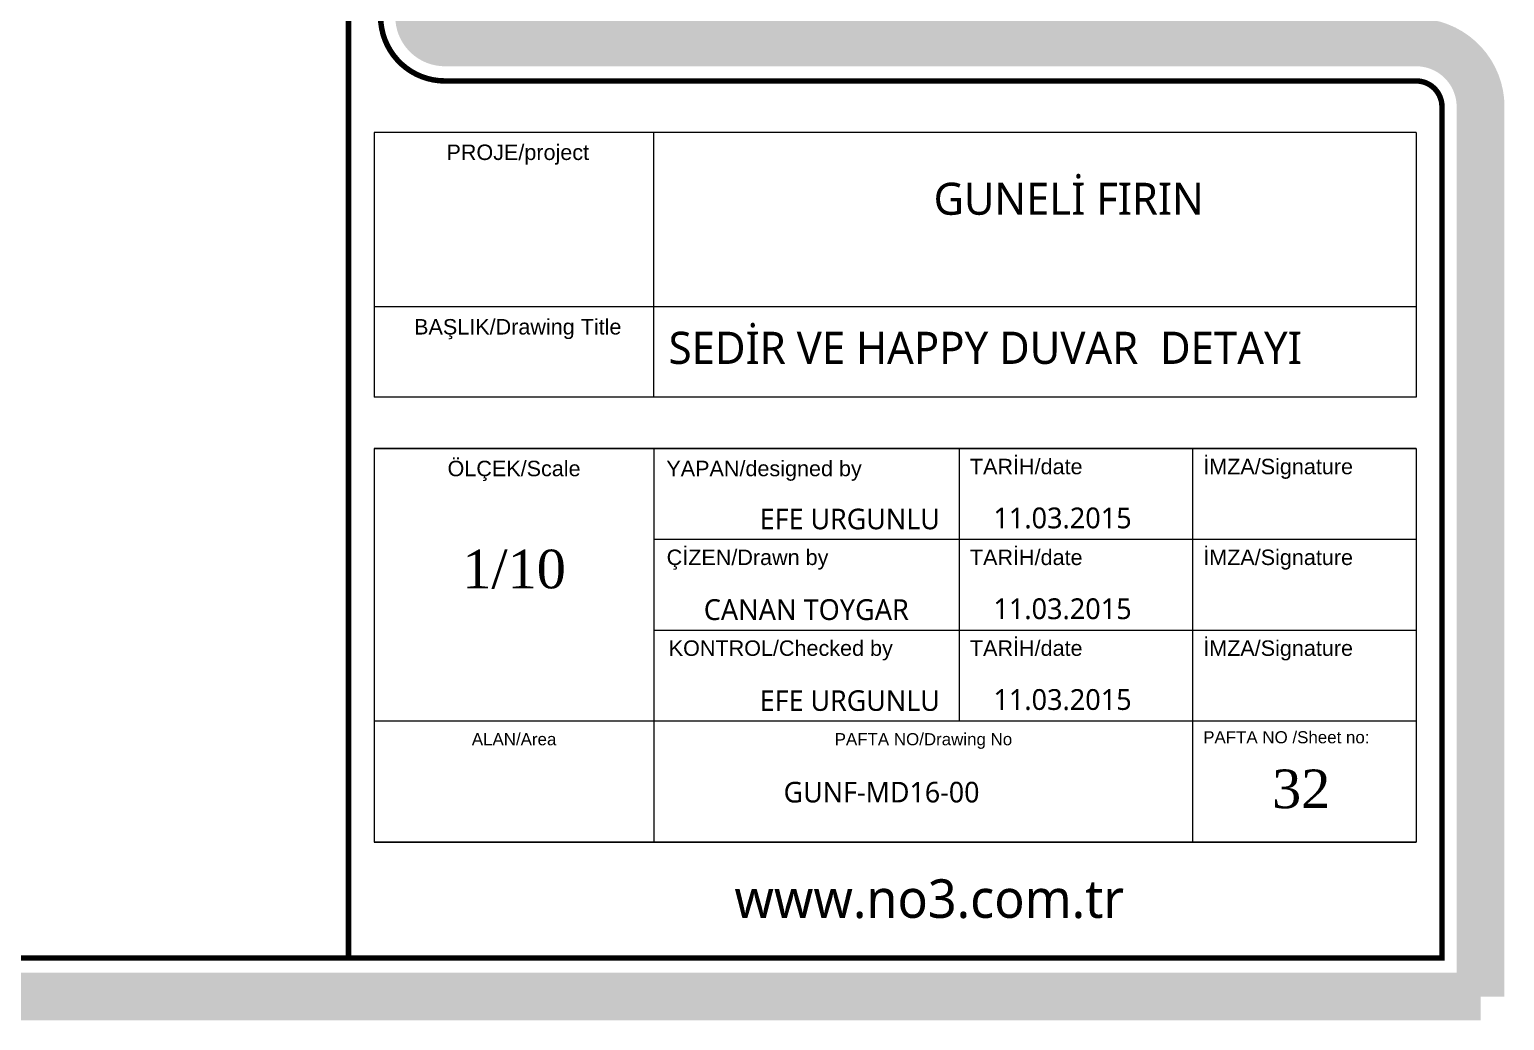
# Model space of a CAD drawing. Header units: millimetres. Extents: x 54215 to 67697, y 23496 to 56611.
# Drawn here: x 60610.6 to 60840.7, y 30819.6 to 30974.1 of the extents above; entities that cross this region are included whole.
import ezdxf
from ezdxf.enums import TextEntityAlignment as Align

# ---------------------------------------------------------------- set-up
doc = ezdxf.new("R2010")
doc.units = ezdxf.units.MM
doc.layers.add('no3_lejand', color=255, linetype='Continuous', lineweight=13)
doc.styles.add('ARIALT', font='arial.ttf', dxfattribs={"height": 10})
doc.styles.get("Standard").update_dxf_attribs({"font": 'arial.ttf'})

msp = doc.modelspace()

# ---------------------------------------------------------------- linework, layer by layer
at = {"layer": 'no3_lejand', "color": 250}
for p, q in [((60826.956, 30958.068), (60664.396, 30958.068)), ((60664.396, 30958.068), (60664.396, 30916.791)), ((60708.046, 30916.791), (60708.046, 30958.068)), ((60826.956, 30958.068), (60826.956, 30916.791)), ((60664.396, 30930.948), (60826.956, 30930.948)), ((60826.956, 30916.791), (60664.396, 30916.791)), ((60664.396, 30908.763), (60664.396, 30847.417)), ((60826.956, 30908.763), (60664.396, 30908.763)), ((60664.396, 30908.763), (60826.956, 30908.763)), ((60708.046, 30908.763), (60708.046, 30847.417)), ((60755.642, 30908.763), (60755.642, 30866.292)), ((60792.039, 30908.763), (60792.039, 30847.417)), ((60826.956, 30908.763), (60826.956, 30847.417)), ((60826.956, 30894.606), (60708.046, 30894.606)), ((60708.046, 30880.449), (60826.956, 30880.449)), ((60826.956, 30866.292), (60664.396, 30866.292)), ((60664.396, 30847.417), (60826.956, 30847.417)), ((60826.956, 30847.417), (60664.396, 30847.417))]:
    msp.add_line(p, q, dxfattribs=at)
at = {"layer": 'no3_lejand', "color": 1, "const_width": 7.466}
msp.add_lwpolyline([(60836.991, 30823.333), (58588.765, 30823.333), (58588.765, 31403.333), (60836.991, 31403.333), (60836.991, 31087.714, -0.4142136), (60826.956, 31077.679), (60675.434, 31077.679, 0.4142136), (60671.42, 31073.666), (60671.42, 30976.131, 0.4142136), (60675.434, 30972.117), (60826.956, 30972.117, -0.4142136), (60836.991, 30962.082), (60836.991, 30823.333)], format="xyb", dxfattribs=at)
at = {"layer": 'no3_lejand', "color": 252, "const_width": 0.854}
msp.add_lwpolyline([(60830.97, 31087.714, -0.4142136), (60826.956, 31083.7), (60675.434, 31083.7, 0.4142136), (60665.399, 31073.666), (60665.399, 30976.131, 0.4142136), (60675.434, 30966.096), (60826.956, 30966.096, -0.4142136), (60830.97, 30962.082), (60830.97, 30829.354), (58594.786, 30829.354), (58594.786, 31397.313), (60830.97, 31397.313), (60830.97, 31087.714)], format="xyb", dxfattribs=at)
msp.add_lwpolyline([(60660.382, 30829.354), (60660.382, 31397.313)], dxfattribs=at)

# ---------------------------------------------------------------- texts
at = {"color": 7, "insert": (60772.733, 30947.696), "char_height": 4.995, "width": 125.12147, "attachment_point": 5}
msp.add_mtext('{\\fLucida Sans Unicode|b0|i0|c162|p34;GUNELİ FIRIN}', dxfattribs=at)
at = {"layer": 'no3_lejand', "linetype": 'Continuous', "style": 'ARIALT'}
for s, height, p in [('ALAN/Area', 1.8876, (60686.221, 30863.461)), ('PAFTA NO/Drawing No', 1.88759, (60750.079, 30863.461))]:
    msp.add_text(s, height=height, dxfattribs=at).set_placement(p, align=Align.MIDDLE_CENTER)
at = {"layer": 'no3_lejand', "char_height": 2.4083, "style": 'ARIALT'}
for s, insert, width, attachment_point in [('PROJE/project', (60686.796, 30956.181), 44.79424, 2), ('BAŞLIK/Drawing Title', (60686.796, 30928.972), 44.79424, 2), ('ÖLÇEK/Scale', (60686.221, 30906.876), 16.26855, 2), ('YAPAN/designed by', (60725.216, 30906.876), 44.79424, 2), ('TARİH/date', (60757.327, 30907.181), 18.31967, 1), ('İMZA/Signature', (60793.724, 30907.181), 18.31967, 1), ('ÇİZEN/Drawn by', (60722.64, 30893.024), 44.79424, 2), ('TARİH/date', (60757.327, 30893.024), 18.31967, 1), ('İMZA/Signature', (60793.724, 30893.024), 18.31967, 1), ('TARİH/date', (60757.327, 30878.867), 18.31967, 1), ('İMZA/Signature', (60793.724, 30878.867), 18.31967, 1), ('KONTROL/Checked by', (60710.344, 30878.867), 40.24224, 1)]:
    msp.add_mtext(s, dxfattribs=dict(at, insert=insert, width=width, attachment_point=attachment_point))
at = {"layer": 'no3_lejand', "color": 7}
for s, insert, char_height, width, attachment_point in [('{\\fLucida Sans Unicode|b0|i0|c162|p34;SEDİR VE HAPPY DUVAR  DETAYI}', (60759.729, 30924.451), 5.0173, 122.81536, 5), ('{\\fLucida Sans Unicode|b0|i0|c162|p34;EFE URGUNLU}', (60724.547, 30897.773), 3.21107, 122.81536, 4), ('{\\fLucida Sans Unicode|b0|i0|c162|p34;11.03.2015\\P}', (60760.991, 30897.929), 3.24, 123.92176, 4), ('{\\fGeorgia|b0|i0|c162|p18;1/10}', (60686.221, 30889.951), 6.02076, 122.81536, 5), ('{\\fLucida Sans Unicode|b0|i0|c162|p34;CANAN TOYGAR}', (60715.813, 30883.644), 3.24, 123.92176, 4), ('{\\fLucida Sans Unicode|b0|i0|c162|p34;11.03.2015\\P}', (60760.991, 30883.772), 3.24, 123.92176, 4), ('{\\fLucida Sans Unicode|b0|i0|c162|p34;EFE URGUNLU}', (60724.547, 30869.459), 3.21107, 122.81536, 4), ('{\\fLucida Sans Unicode|b0|i0|c162|p34;11.03.2015\\P}', (60760.991, 30869.615), 3.24, 123.92176, 4), ('{\\fGeorgia|b0|i0|c162|p18;32}', (60809.013, 30855.676), 6.02076, 122.81536, 5), ('{\\fLucida Sans Unicode|b0|i0|c162|p34;GUNF-MD16-00}', (60728.263, 30855.183), 3.21107, 122.81536, 4), ('{\\fLucida Sans Unicode|b0|i0|c162|p34;www.no3.com.tr}', (60750.982, 30838.549), 6.02076, 93.56152, 5)]:
    msp.add_mtext(s, dxfattribs=dict(at, insert=insert, char_height=char_height, width=width, attachment_point=attachment_point))
at = {"layer": 'no3_lejand', "linetype": 'Continuous', "insert": (60793.724, 30864.71), "char_height": 1.88759, "width": 45.2116, "attachment_point": 1, "style": 'ARIALT'}
msp.add_mtext('PAFTA NO /Sheet no:', dxfattribs=at)

doc.saveas('drawing.dxf')
